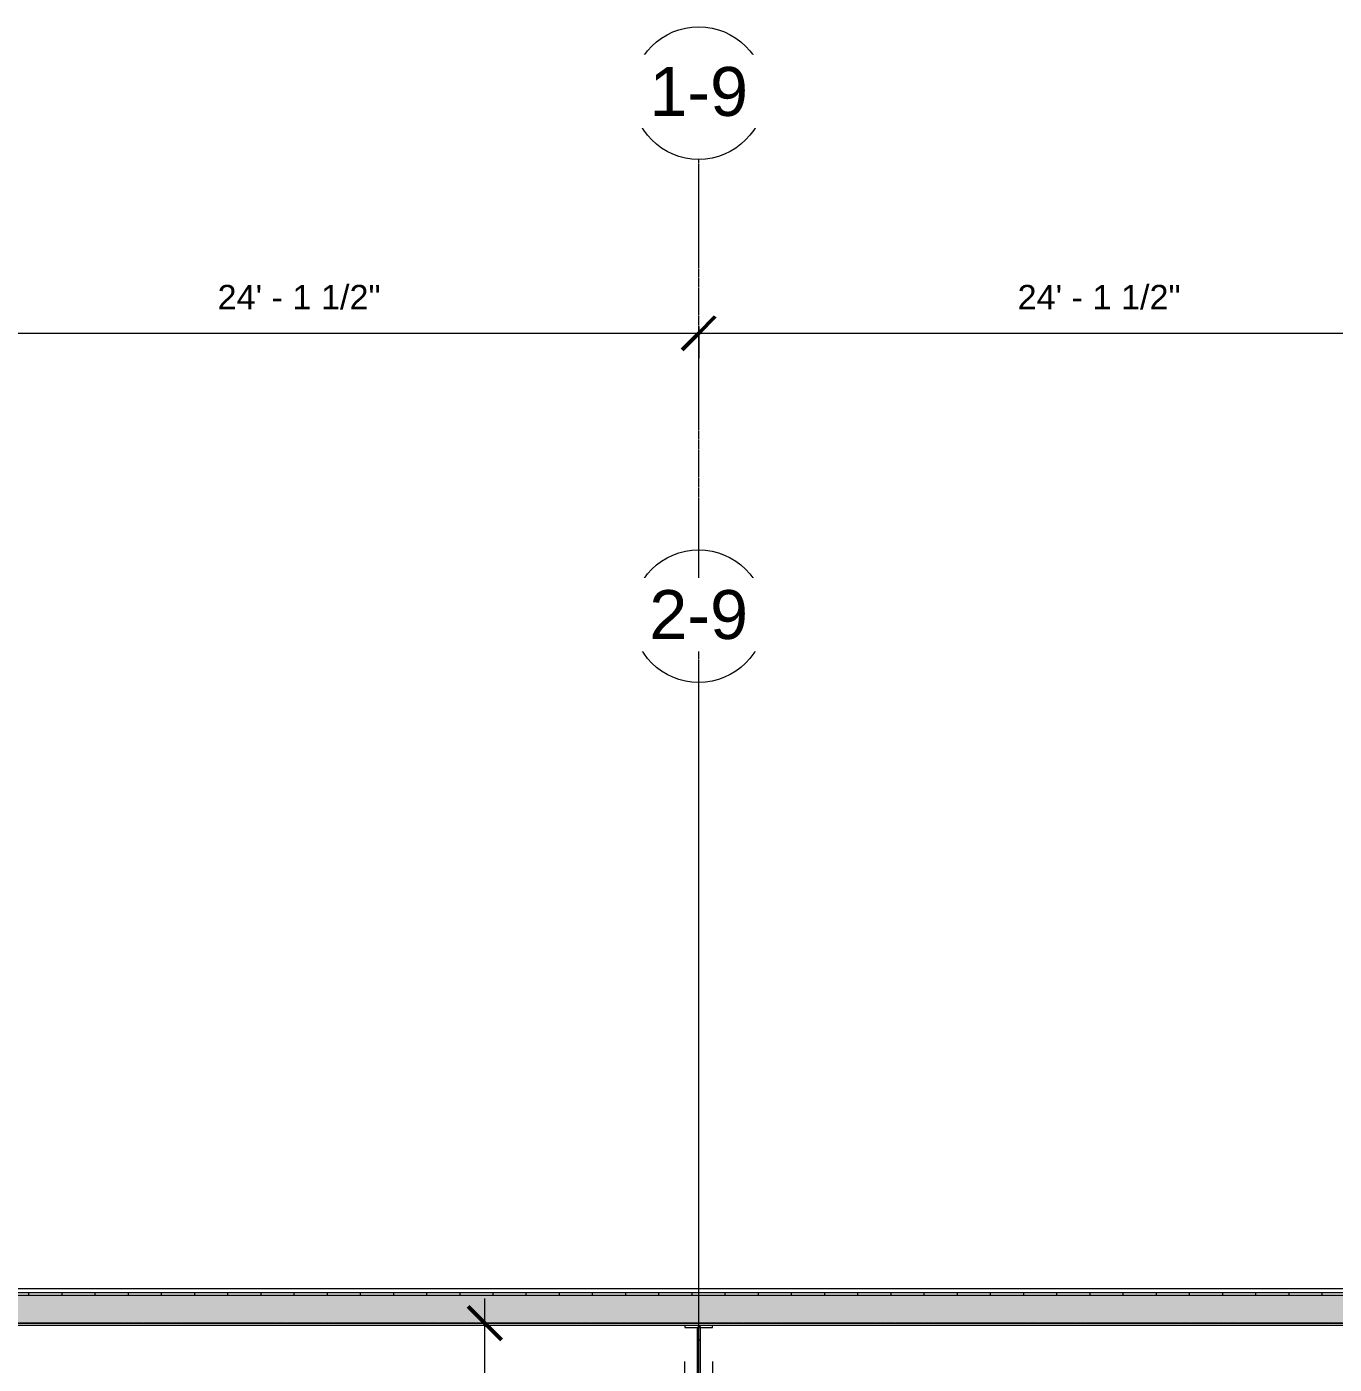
# Model space of a CAD drawing. Header units: inches. Extents: x 21592 to 24810, y -23179 to -20467.
# Drawn here: x 23711.2 to 24184.4, y -21149.1 to -20665.1 of the extents above; entities that cross this region are included whole.
import ezdxf

# ---------------------------------------------------------------- set-up
doc = ezdxf.new("R2010")
doc.units = ezdxf.units.IN
doc.header["$MEASUREMENT"] = 0
doc.linetypes.add('Grid Line 1_2_', pattern=[0.875, 0.5, -0.125, 0.125, -0.125])
for name, color, linetype, lineweight in [('A-ANNO-DIMS', 211, 'Continuous', 9), ('A-ANNO-DIMS-96', 211, 'Continuous', 9), ('A-WALL', 113, 'Continuous', 13), ('A-WALL-PATT', 111, 'Continuous', 50), ('S-BEAM', 12, 'Continuous', 9), ('S-GRID', 1, 'Continuous', 9), ('S-GRID-IDEN', 1, 'Continuous', 9)]:
    doc.layers.add(name, color=color, linetype=linetype, lineweight=lineweight)
doc.styles.add('Arial', font='arial.ttf', dxfattribs={"height": 17.703593})
doc.styles.add('Arial_1', font='arial.ttf', dxfattribs={"height": 8.851796})
doc.dimstyles.new('OD_Dimension', dxfattribs={"dimscale": 12, "dimtxt": 9, "dimasz": 1, "dimexe": 0.75, "dimexo": 0.5, "dimgap": 0.5, "dimtad": 1, "dimdec": 3, "dimrnd": 0.125, "dimzin": 1, "dimdsep": 46, "dimlunit": 4, "dimtxsty": 'Arial_1', "dimblk1": 'OBLIQUE', "dimblk2": 'OBLIQUE', "dimsah": 1, "dimcen": 0.09, "dimdle": 0.75, "dimazin": 0, "dimtfac": 1, "dimtdec": 4, "dimtix": 1, "dimtmove": 0, "dimatfit": 3, "dimfxl": 1, "dimtvp": 1, "dimtfill": 1, "dimfrac": 2, "dimtolj": 1, "dimtzin": 0, "dimarcsym": 2})
pattern_1 = [(225, (23954.39, -22360.053), (9.503515, -9.503515), []), (225, (23954.39, -22374.453), (9.503515, -9.503515), [])]

# ---------------------------------------------------------------- blocks, each defined once
blk = doc.blocks.new('columns and girder2 - one-V15-Enlarged First Floor Plan _West_')
at = {"layer": 'S-BEAM'}
h = blk.add_hatch(dxfattribs=at)
h.set_pattern_fill('FP_21', color=8, style=0, pattern_type=2)
h.set_pattern_definition(pattern_1)
h.paths.add_polyline_path([(-5, -0.5), (-5, -2), (5, -2), (5, -0.5)], flags=0)
h.paths.add_polyline_path([(-5, -17.03), (-5, -18.55), (5, -18.55), (5, -17.03)], flags=0)
h.paths.add_polyline_path([(5, -1204.89), (-5, -1204.89), (-5, -1206.4), (5, -1206.4)], flags=0)
h.paths.add_polyline_path([(5, -1224.25), (-5, -1224.25), (-5, -1225), (5, -1225)], flags=0)
h = blk.add_hatch(dxfattribs=at)
h.set_pattern_fill('FP_21', color=8, style=0, pattern_type=2)
h.set_pattern_definition(pattern_1)
h.paths.add_polyline_path([(0.62, -2), (-0.63, -2), (-0.63, -17.03), (0.62, -17.03)], flags=0)
h.paths.add_polyline_path([(-0.63, -1206.4), (-0.63, -1224.25), (0.62, -1224.25), (0.62, -1206.4)], flags=0)
at = {"layer": 'S-BEAM', "color": 43, "lineweight": 13}
for p, q in [((-5, -1211.89), (-5, -1206.4)), ((5, -1206.4), (5, -1211.89))]:
    blk.add_line(p, q, dxfattribs=at)
at = {"layer": 'S-BEAM', "color": 7, "lineweight": 20}
for p, q in [((-0.63, -1206.4), (-0.63, -1224.25)), ((0.62, -1224.25), (0.62, -1206.4)), ((5, -1224.25), (-5, -1224.25)), ((-5, -1224.25), (-5, -1225)), ((-0.63, -1224.25), (0.62, -1224.25)), ((5, -1225), (5, -1224.25))]:
    blk.add_line(p, q, dxfattribs=at)
blk = doc.blocks.new('Grid - Grid Head - Circle-14747-Enlarged First Floor Plan _West_')
at = {"layer": 'S-GRID-IDEN'}
blk.add_circle((0, 0), 0.25, dxfattribs=at)
blk = doc.blocks.new('DIMBLOCK6-Enlarged First Floor Plan _West_')
at = {"layer": 'A-ANNO-DIMS-96', "lineweight": 50}
for p, q in [((23664.89, -20776.03), (23670.89, -20770.03)), ((23954.39, -20776.03), (23960.39, -20770.03)), ((23664.89, -20776.03), (23658.89, -20782.03)), ((23954.39, -20776.03), (23948.39, -20782.03))]:
    blk.add_line(p, q, dxfattribs=at)
at = {"layer": 'A-ANNO-DIMS-96'}
for p, q in [((23664.89, -20773.55), (23664.89, -20785.03)), ((23664.89, -20776.03), (23664.89, -20773.55)), ((23954.39, -20773.55), (23954.39, -20785.03)), ((23954.39, -20776.03), (23954.39, -20773.55)), ((23664.89, -20776.03), (23954.39, -20776.03))]:
    blk.add_line(p, q, dxfattribs=at)
at = {"layer": 'A-ANNO-DIMS-96', "color": 0, "insert": (23780.29, -20758.55), "char_height": 8.8518, "width": 70.4492, "attachment_point": 1, "line_spacing_factor": 0.938532, "style": 'Arial_1', "bg_fill": 3, "box_fill_scale": 1.25, "bg_fill_color": 0, "bg_fill_transparency": 0}
blk.add_mtext('24\' - 1 1/2"', dxfattribs=at)
blk = doc.blocks.new('_Oblique')
at = {"color": 0, "linetype": 'ByBlock', "lineweight": -2}
blk.add_line((-0.5, -0.5), (0.5, 0.5), dxfattribs=at)
blk = doc.blocks.new('DIMBLOCK7-Enlarged First Floor Plan _West_')
at = {"layer": 'A-ANNO-DIMS-96', "lineweight": 50}
for p, q in [((23954.39, -20776.03), (23960.39, -20770.03)), ((24243.89, -20776.03), (24249.89, -20770.03)), ((23954.39, -20776.03), (23948.39, -20782.03)), ((24243.89, -20776.03), (24237.89, -20782.03))]:
    blk.add_line(p, q, dxfattribs=at)
at = {"layer": 'A-ANNO-DIMS-96'}
for p, q in [((23954.39, -20773.55), (23954.39, -20785.03)), ((23954.39, -20776.03), (23954.39, -20773.55)), ((24243.89, -20773.55), (24243.89, -20785.03)), ((24243.89, -20776.03), (24243.89, -20773.55)), ((23954.39, -20776.03), (24243.89, -20776.03))]:
    blk.add_line(p, q, dxfattribs=at)
at = {"layer": 'A-ANNO-DIMS-96', "color": 0, "insert": (24069.79, -20758.55), "char_height": 8.8518, "width": 70.4492, "attachment_point": 1, "line_spacing_factor": 0.938532, "style": 'Arial_1', "bg_fill": 3, "box_fill_scale": 1.25, "bg_fill_color": 0, "bg_fill_transparency": 0}
blk.add_mtext('24\' - 1 1/2"', dxfattribs=at)
blk = doc.blocks.new('DIMBLOCK38-Enlarged First Floor Plan _West_')
at = {"layer": 'A-ANNO-DIMS-96'}
for p, q in [((23877.02, -21223.81), (23877.02, -21125.3)), ((23874.53, -21134.3), (23886.02, -21134.3)), ((23877.02, -21134.3), (23874.53, -21134.3)), ((23874.53, -21223.81), (23886.02, -21223.81)), ((23877.02, -21223.81), (23874.53, -21223.81))]:
    blk.add_line(p, q, dxfattribs=at)
at = {"layer": 'A-ANNO-DIMS-96', "lineweight": 50}
for p, q in [((23877.02, -21134.3), (23871.02, -21128.3)), ((23877.02, -21134.3), (23883.02, -21140.3)), ((23877.02, -21223.81), (23871.02, -21217.81)), ((23877.02, -21223.81), (23883.02, -21229.81))]:
    blk.add_line(p, q, dxfattribs=at)
at = {"layer": 'A-ANNO-DIMS-96', "color": 0, "insert": (23859.54, -21205.02), "char_height": 8.8518, "width": 62.3077, "attachment_point": 1, "rotation": 90, "line_spacing_factor": 0.938532, "style": 'Arial_1', "bg_fill": 3, "box_fill_scale": 1.25, "bg_fill_color": 0, "bg_fill_transparency": 0}
blk.add_mtext('7\' - 5 1/2"', dxfattribs=at)

msp = doc.modelspace()

# ---------------------------------------------------------------- hatches: boundary and pattern name
at = {"layer": 'A-WALL-PATT', "lineweight": 9}
h = msp.add_hatch(dxfattribs=at)
h.set_pattern_fill('FP_7', color=8, style=0, pattern_type=2)
h.set_pattern_definition([(161.57, (0.48, 0.48), (-3.839953776, -1.544e-05), [0, -27.322, 3.034, 0]), (18.43, (-0.48, 0.48), (-3.839953776, 1.544e-05), [0, -27.322, 3.034, 0]), (108.43, (0.48, 0.48), (1.919622, -9.60052459), [9.106, -21.25]), (71.57, (-0.48, 0.48), (1.919622, 9.60052459), [9.106, -21.25])])
h.paths.add_polyline_path([(22783.8902, -21134.3028), (22847.0152, -21134.3028), (22847.0152, -21128.4278), (22847.7652, -21128.4278), (22847.7652, -21124.3028), (22781.3902, -21124.3028), (22781.3902, -21134.3028), (22782.3902, -21134.3028)], flags=0)
h.paths.add_polyline_path([(23200.457, -21134.3028), (24312.2282, -21134.3028), (24312.2282, -21124.3028), (23072.7652, -21124.3028), (23072.7652, -21128.4278), (23073.5152, -21128.4278), (23073.5152, -21134.3028), (23126.3389, -21134.3028)], flags=0)
h.paths.add_polyline_path([(22920.5152, -21134.3028), (22928.0152, -21134.3028), (22928.0152, -21128.4278), (22928.7652, -21128.4278), (22928.7652, -21124.3028), (22919.7652, -21124.3028), (22919.7652, -21128.4278), (22920.5152, -21128.4278)], flags=0)
h = msp.add_hatch(dxfattribs=at)
h.set_pattern_fill('FP_10', color=8, style=0, pattern_type=2)
h.set_pattern_definition([(0, (0, 0), (0, 12), []), (90, (0, 0), (-12, 7e-16), [])])
h.paths.add_polyline_path([(22782.3902, -21124.3028), (22847.7652, -21124.3028), (22847.7652, -21123.3028), (22782.3902, -21123.3028)], flags=0)
h.paths.add_polyline_path([(23719.2836, -21124.3028), (24312.2282, -21124.3028), (24312.2282, -21123.3028), (23072.7652, -21123.3028), (23072.7652, -21124.3028), (23645.1655, -21124.3028)], flags=0)
h.paths.add_polyline_path([(22928.7652, -21124.3028), (22928.7652, -21123.3028), (22919.7652, -21123.3028), (22919.7652, -21124.3028)], flags=0)

# ---------------------------------------------------------------- linework, layer by layer
at = {"layer": 'A-WALL', "color": 7, "lineweight": 20}
for p, q in [((24312.2282, -21121.8028), (23072.7652, -21121.8028)), ((24312.2282, -21123.3028), (23072.7652, -21123.3028)), ((24312.2282, -21124.3028), (23072.7652, -21124.3028)), ((23072.7652, -21135.0528), (24312.2282, -21135.0528)), ((23073.5152, -21134.3028), (24312.2282, -21134.3028))]:
    msp.add_line(p, q, dxfattribs=at)
at = {"layer": 'S-GRID', "linetype": 'Grid Line 1_2_'}
for p, q in [((23954.3902, -22879.3028), (23954.3902, -20713.1265)), ((23954.3902, -23130.6211), (23954.3902, -20902.4278)), ((24694.7891, -21124.3028), (22748.0152, -21124.3028)), ((24742.7891, -21134.3028), (22748.0152, -21134.3028))]:
    msp.add_line(p, q, dxfattribs=at)

# ---------------------------------------------------------------- block references
at = {"layer": 'S-BEAM', "color": 43, "lineweight": 13, "rotation": 180}
msp.add_blockref('columns and girder2 - one-V15-Enlarged First Floor Plan _West_', (23954.3902, -22360.0528), dxfattribs=at)
at = {"layer": 'S-GRID-IDEN', "xscale": 95.99999999999994, "yscale": 95.99999999999994, "zscale": 95.99999999999994}
for p in [(23954.3902, -20689.1265), (23954.3902, -20878.4278)]:
    msp.add_blockref('Grid - Grid Head - Circle-14747-Enlarged First Floor Plan _West_', p, dxfattribs=at)

# ---------------------------------------------------------------- next in the draw order: texts
at = {"layer": 'S-GRID-IDEN', "char_height": 17.70359, "width": 42.552, "attachment_point": 2, "line_spacing_factor": 0.938532, "style": 'Arial', "bg_fill": 3, "box_fill_scale": 1.25, "bg_fill_color": 0, "bg_fill_transparency": 0}
for s, insert in [('1-9', (23954.3856, -20679.6897)), ('2-9', (23954.3856, -20868.9909))]:
    msp.add_mtext(s, dxfattribs=dict(at, insert=insert))

# ---------------------------------------------------------------- next in the draw order: dimensions: what is measured, and where the dimension line sits
at = {"layer": 'A-ANNO-DIMS'}
dim = msp.add_linear_dim(base=(23954.3902, -20776.031), p1=(23664.8902, -20767.5457), p2=(23954.3902, -20767.5457), dimstyle='OD_Dimension', override={"dimpost": '<>', "dimfxl": 289.5}, dxfattribs=at)
dim.commit()
dim.dimension.update_dxf_attribs({"geometry": 'DIMBLOCK6-Enlarged First Floor Plan _West_', "text_midpoint": (23809.6402, -20765.4542)})
dim = msp.add_linear_dim(base=(23877.0202, -21134.3028), p1=(23868.5349, -21223.8101), p2=(23868.5349, -21134.3028), angle=90, dimstyle='OD_Dimension', override={"dimpost": '<>', "dimfxl": 89.50729}, dxfattribs=at)
dim.commit()
dim.dimension.update_dxf_attribs({"geometry": 'DIMBLOCK38-Enlarged First Floor Plan _West_', "text_midpoint": (23866.4433, -21179.0565)})

# ---------------------------------------------------------------- next in the draw order: dimensions: what is measured, and where the dimension line sits
dim = msp.add_linear_dim(base=(24243.8902, -20776.031), p1=(23954.3902, -20767.5457), p2=(24243.8902, -20767.5457), dimstyle='OD_Dimension', override={"dimpost": '<>', "dimfxl": 289.5}, dxfattribs=at)
dim.commit()
dim.dimension.update_dxf_attribs({"geometry": 'DIMBLOCK7-Enlarged First Floor Plan _West_', "text_midpoint": (24099.1402, -20765.4542)})

doc.saveas('drawing.dxf')
